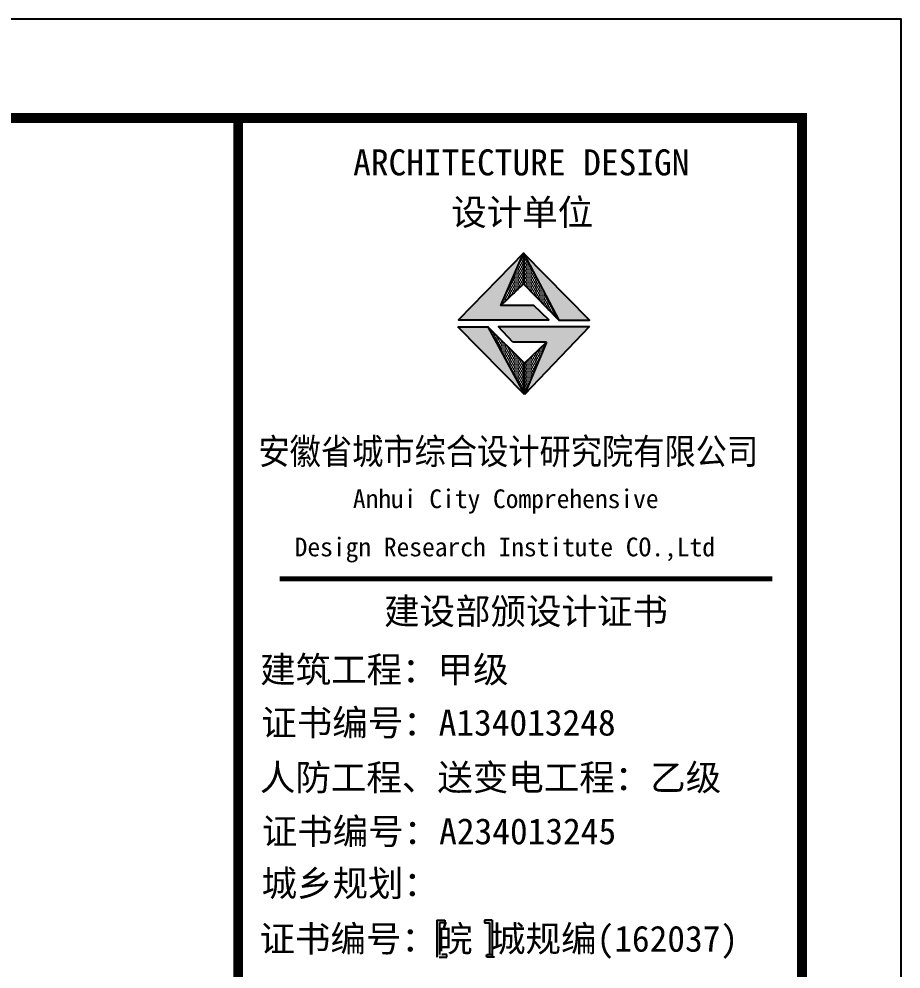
# Model space of a CAD drawing. Header units: millimetres. Extents: x 475841 to 500774, y 3420694 to 3426131.
# Drawn here: x 496085.9 to 496175.1, y 3425607.5 to 3425703.5 of the extents above; entities that cross this region are included whole.
import ezdxf

# ---------------------------------------------------------------- set-up
doc = ezdxf.new("R2010")
doc.units = ezdxf.units.MM
doc.header["$LTSCALE"] = 10
doc.layers.get('0').update_dxf_attribs({"linetype": 'CONTINUOUS'})
for name, color, linetype in [('A_DE_DETAIL_3', 144, 'CONTINUOUS'), ('PUB_TEXT', 7, 'CONTINUOUS'), ('PUB_TITLE', 4, 'CONTINUOUS'), ('图框', 7, 'CONTINUOUS')]:
    doc.layers.add(name, color=color, linetype=linetype)
doc.styles.add('黑体', font='simhei.ttf', dxfattribs={"width": 0.8, "height": 25})

msp = doc.modelspace()

# ---------------------------------------------------------------- hatches: boundary and pattern name
for points in [[(496134.627, 3425674.569), (496136.903, 3425679.849), (496130.339, 3425673.103), (496139.478, 3425673.103), (496137.962, 3425674.569)], [(496140.489, 3425673.075), (496143.583, 3425673.075), (496136.903, 3425679.849)]]:
    msp.add_hatch(color=1).paths.add_polyline_path(points)
at = {"layer": 'A_DE_DETAIL_3'}
for points in [[(496133.299, 3425672.424), (496130.264, 3425672.424), (496136.992, 3425665.591)], [(496136.992, 3425665.591), (496143.588, 3425672.445), (496134.345, 3425672.445), (496135.838, 3425670.878), (496139.218, 3425670.878)]]:
    msp.add_hatch(color=1, dxfattribs=at).paths.add_polyline_path(points)
at = {"layer": 'PUB_TEXT'}
h = msp.add_hatch(dxfattribs=at)
h.set_pattern_fill('DOTS', color=256, scale=3, style=0)
h.set_pattern_definition([(0, (473343.27481, 3434290.3475), (0.0937500001, 0.1874999958), [0, -0.1875000002])])
h.paths.add_polyline_path([(496136.992, 3425665.591), (496136.992, 3425668.741), (496133.299, 3425672.424)])
h.paths.add_polyline_path([(496139.218, 3425670.878), (496136.992, 3425668.741), (496136.992, 3425665.591)])
h.paths.add_polyline_path([(496136.903, 3425679.849), (496136.903, 3425676.744), (496140.489, 3425673.075)])
h.paths.add_polyline_path([(496136.903, 3425676.744), (496136.903, 3425679.849), (496134.627, 3425674.569)])
at = {"layer": '图框'}
for points in [[(496128.427, 3425612.203), (496128.94, 3425612.203), (496128.94, 3425612.459), (496128.703, 3425612.459), (496128.151, 3425612.459), (496128.151, 3425608.736), (496128.703, 3425608.736), (496128.94, 3425608.736), (496128.94, 3425608.992), (496128.427, 3425608.992)], [(496133.477, 3425608.992), (496132.964, 3425608.992), (496132.964, 3425608.736), (496133.201, 3425608.736), (496133.753, 3425608.736), (496133.753, 3425612.459), (496133.201, 3425612.459), (496132.964, 3425612.459), (496132.964, 3425612.203), (496133.477, 3425612.203)]]:
    msp.add_hatch(color=4, dxfattribs=at).paths.add_polyline_path(points)

# ---------------------------------------------------------------- linework, layer by layer
for p, q in [((496134.627, 3425674.569), (496136.903, 3425679.849)), ((496136.903, 3425679.849), (496140.489, 3425673.075)), ((496136.992, 3425665.591), (496130.264, 3425672.424)), ((496130.264, 3425672.424), (496133.299, 3425672.424)), ((496130.264, 3425672.424), (496133.299, 3425672.424)), ((496136.992, 3425668.741), (496133.299, 3425672.424)), ((496134.345, 3425672.445), (496143.588, 3425672.445)), ((496135.838, 3425670.878), (496134.345, 3425672.445)), ((496143.588, 3425672.445), (496136.992, 3425665.591)), ((496139.218, 3425670.878), (496135.838, 3425670.878)), ((496136.992, 3425668.741), (496139.218, 3425670.878)), ((496139.218, 3425670.878), (496136.992, 3425665.591)), ((496136.992, 3425665.591), (496136.992, 3425668.741)), ((496136.992, 3425665.591), (496136.992, 3425668.741))]:
    msp.add_line(p, q)
for points in [[(496137.962, 3425674.569), (496134.627, 3425674.569), (496136.903, 3425676.744), (496140.489, 3425673.075), (496143.583, 3425673.075), (496136.903, 3425679.849), (496130.339, 3425673.103), (496139.478, 3425673.103), (496137.962, 3425674.569)], [(496136.903, 3425679.849), (496136.903, 3425676.744)]]:
    msp.add_lwpolyline(points)
at = {"layer": 'A_DE_DETAIL_3', "color": 1}
for p, q in [((496136.992, 3425665.591), (496130.264, 3425672.424)), ((496133.299, 3425672.424), (496136.992, 3425665.591))]:
    msp.add_line(p, q, dxfattribs=at)
at = {"layer": 'PUB_TITLE'}
msp.add_lwpolyline([(495581.062, 3425283.51), (496175.062, 3425283.51), (496175.062, 3425703.51), (495581.062, 3425703.51)], close=True, dxfattribs=at)
at = {"layer": 'PUB_TITLE', "const_width": 1}
msp.add_lwpolyline([(495606.062, 3425293.51), (496165.062, 3425293.51), (496165.062, 3425693.51), (495606.062, 3425693.51)], close=True, dxfattribs=at)
at = {"layer": '图框', "color": 4}
for p, q in [((496108.062, 3425693.51), (496108.062, 3425293.51)), ((496128.151, 3425612.459), (496128.703, 3425612.459)), ((496128.151, 3425612.459), (496128.151, 3425608.736)), ((496128.94, 3425612.203), (496128.427, 3425612.203)), ((496128.427, 3425612.203), (496128.427, 3425608.992)), ((496128.703, 3425612.459), (496128.94, 3425612.459)), ((496128.94, 3425612.459), (496128.94, 3425612.203)), ((496133.201, 3425612.459), (496132.964, 3425612.459)), ((496132.964, 3425612.459), (496132.964, 3425612.203)), ((496132.964, 3425612.203), (496133.477, 3425612.203)), ((496133.753, 3425612.459), (496133.201, 3425612.459)), ((496133.477, 3425612.203), (496133.477, 3425608.992)), ((496133.753, 3425612.459), (496133.753, 3425608.736)), ((496129.17, 3425608.992), (496128.657, 3425608.992)), ((496129.17, 3425608.736), (496129.17, 3425608.992)), ((496133.194, 3425608.736), (496133.194, 3425608.992)), ((496133.194, 3425608.992), (496133.707, 3425608.992)), ((496128.381, 3425608.736), (496128.933, 3425608.736)), ((496128.933, 3425608.736), (496129.17, 3425608.736)), ((496133.431, 3425608.736), (496133.194, 3425608.736)), ((496133.983, 3425608.736), (496133.431, 3425608.736))]:
    msp.add_line(p, q, dxfattribs=at)
for points, const_width in [([(496108.062, 3425693.51), (496108.062, 3425293.51)], 0.986), ([(496112.257, 3425646.95), (496162.057, 3425646.95)], 0.498)]:
    msp.add_lwpolyline(points, dxfattribs=dict(at, const_width=const_width))
at = {"layer": '图框', "color": 4, "const_width": 0.986}
msp.add_lwpolyline([(496108.062, 3425693.51), (496165.062, 3425693.51), (496165.062, 3425293.51), (496108.062, 3425293.51)], close=True, dxfattribs=at)

# ---------------------------------------------------------------- texts
at = {"layer": '图框', "color": 4, "style": '黑体'}
for s, height, width, p in [('ARCHITECTURE DESIGN', 2.62944, 1, (496119.687, 3425687.713)), ('设计单位', 2.6294, 1, (496129.6, 3425682.677)), ('安徽省城市综合设计研究院有限公司', 2.62944, 0.88, (496110.119, 3425658.515)), ('Anhui City Comprehensive ', 1.8924, 1, (496119.661, 3425654.095)), (' Design Research Institute CO.,Ltd', 1.8924, 1, (496112.487, 3425649.225)), ('建设部颁设计证书', 2.6294, 1, (496122.812, 3425642.364)), (' 建筑工程：甲级', 2.6294, 1, (496108.499, 3425636.471)), ('证书编号：A134013248', 2.62944, 1, (496110.401, 3425631.113)), ('人防工程、送变电工程：乙级', 2.62944, 1, (496110.263, 3425625.576)), ('证书编号：A234013245', 2.62944, 1, (496110.449, 3425620.134)), ('城乡规划：', 2.6294, 1, (496110.43, 3425614.881)), ('证书编号：皖 城规编(162037)', 2.62944, 1, (496110.22, 3425609.28))]:
    msp.add_text(s, height=height, dxfattribs=dict(at, width=width)).set_placement(p)

doc.saveas('drawing.dxf')
